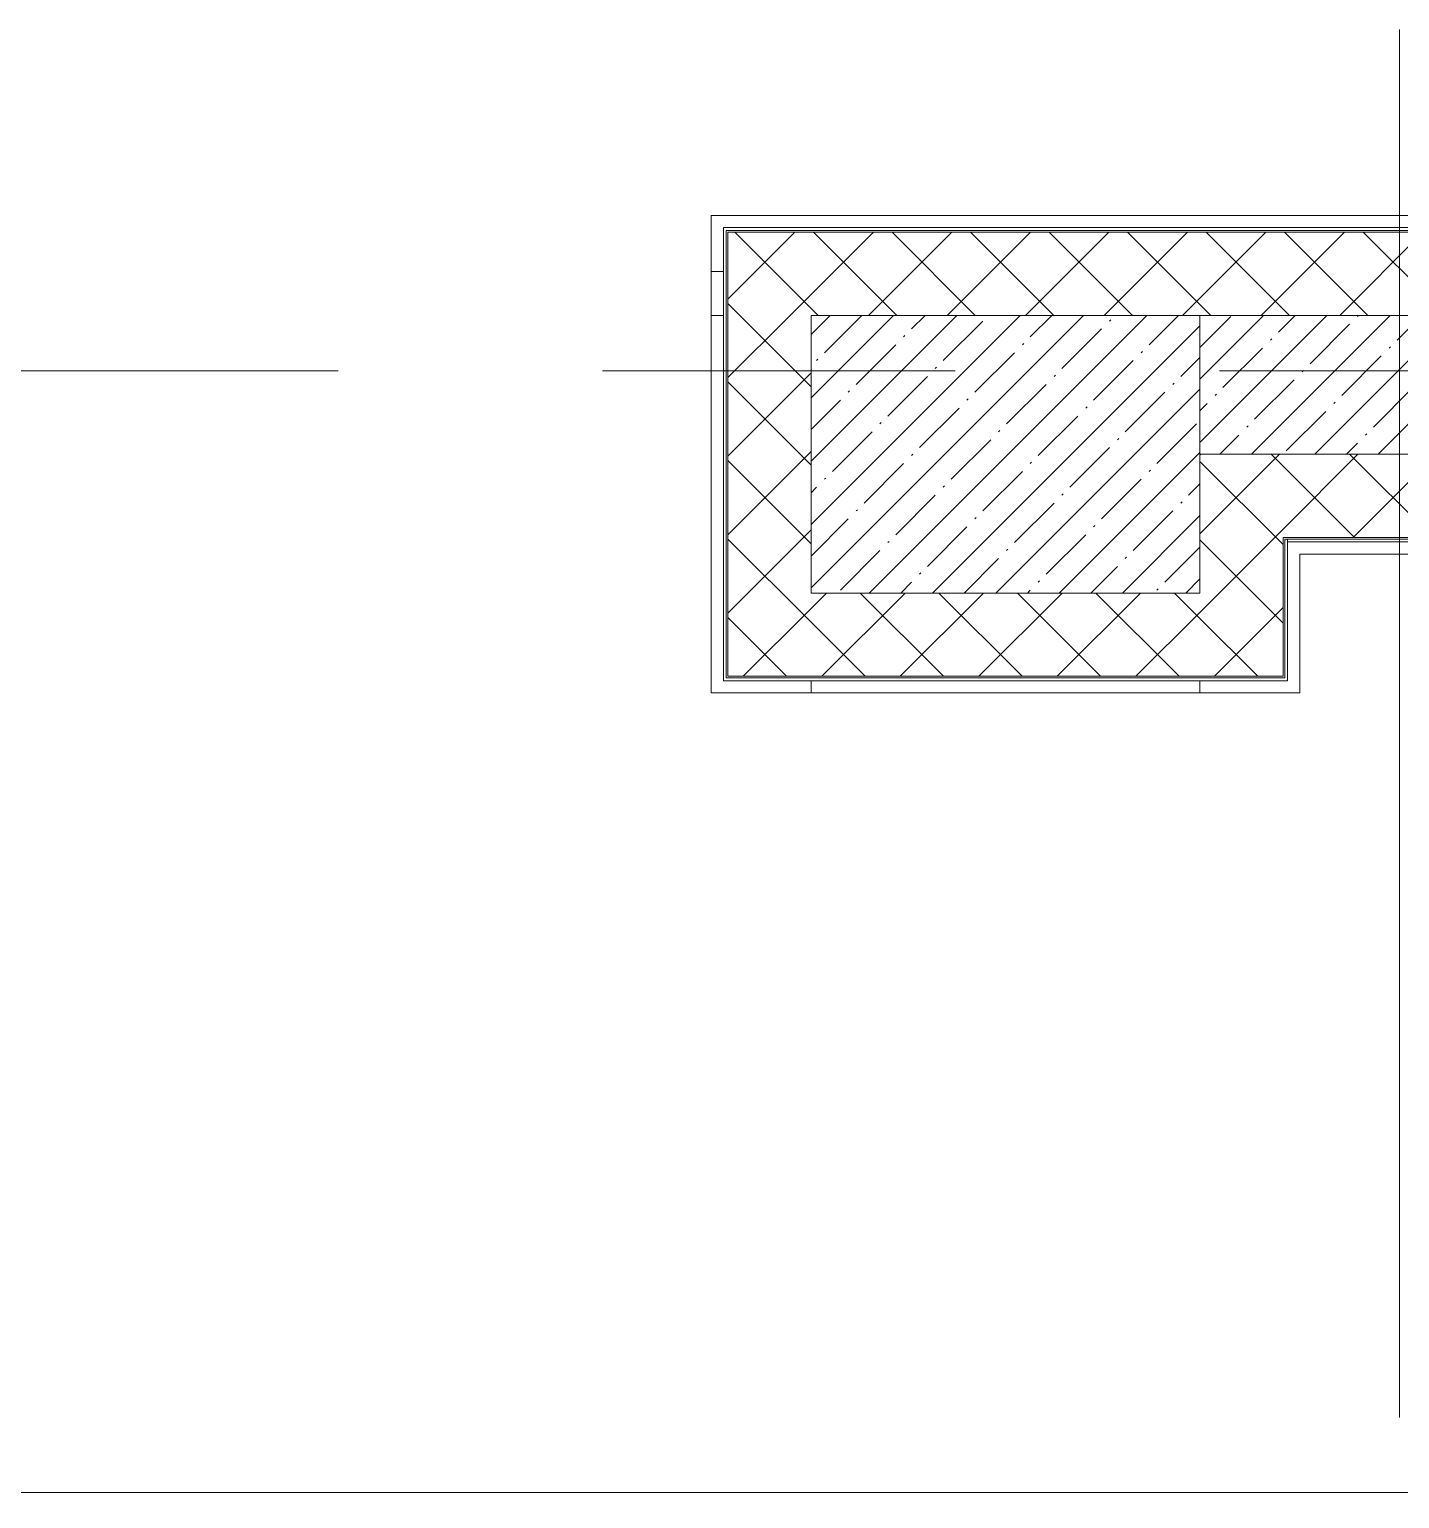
# Model space of a CAD drawing. Header units: millimetres. Extents: x 1322 to 199238, y -8553 to 29000.
# Drawn here: x 43211 to 45679, y 19269 to 21915 of the extents above; entities that cross this region are included whole.
import ezdxf

# ---------------------------------------------------------------- set-up
doc = ezdxf.new("R2010")
doc.units = ezdxf.units.MM
doc.linetypes.add('Осевая', pattern=[3175, 635, -476.25, 1587.5, -476.25])
for name, color, linetype, lineweight in [('A-WALL', 7, 'Continuous', 9), ('I-WALL', 7, 'Continuous', 9), ('S-COLS', 7, 'Continuous', 9), ('Оси', 7, 'Continuous', 9), ('Оси-2', 7, 'Осевая', 9)]:
    doc.layers.add(name, color=color, linetype=linetype, lineweight=lineweight)
doc.layers.add('A-WALL-1', color=7, linetype='Continuous', lineweight=9, true_color=0x3c3c3c)
doc.layers.add('A-WALL-FNSH-1', color=7, linetype='Continuous', lineweight=9, true_color=0x3c3c3c)
pattern_1 = [(45, (-75531.33, 0), (-70.71068, 70.71068), []), (135, (-75531.33, 0), (-70.71068, -70.71068), [])]

# ---------------------------------------------------------------- blocks, each defined once
blk = doc.blocks.new('BSC_Колонна _Прямоугольная - 700х500-23282984-План размещения напольных электротехнических лючков и розеток 1 этажа в осях 23_1-33')
at = {"layer": 'S-COLS'}
h = blk.add_hatch(dxfattribs=at)
h.set_pattern_fill('FP_23', color=256, style=0, pattern_type=2)
h.set_pattern_definition([(45, (-120500, -21150), (-57.024626, 57.024626), []), (45, (-120442.975, -21150), (-57.024626, 57.024626), [100.806, -20.161, 3.353, -16.808])])
h.paths.add_polyline_path([(-350, -250), (350, -250), (350, 250), (-350, 250)])
for p, q in [((350, 250), (-350, 250)), ((-350, 250), (-350, -250)), ((350, -250), (350, 250)), ((-350, -250), (350, -250))]:
    blk.add_line(p, q, dxfattribs=at)

msp = doc.modelspace()

# ---------------------------------------------------------------- hatches: boundary and pattern name
at = {"layer": 'A-WALL'}
h = msp.add_hatch(dxfattribs=at)
h.set_pattern_fill('FP_5', color=256, style=0, pattern_type=2)
h.set_pattern_definition(pattern_1)
h.paths.add_polyline_path([(49548.7, 21400), (49548.7, 21550), (44468.7, 21550), (44468.7, 21400), (48916.4, 21400)])
h = msp.add_hatch(dxfattribs=at)
h.set_pattern_fill('FP_5', color=256, style=0, pattern_type=2)
h.set_pattern_definition(pattern_1)
h.paths.add_polyline_path([(44618.7, 20750), (44618.7, 21400), (44468.7, 21400), (44468.7, 20750)])
h = msp.add_hatch(dxfattribs=at)
h.set_pattern_fill('FP_5', color=256, style=0, pattern_type=2)
h.set_pattern_definition(pattern_1)
h.paths.add_polyline_path([(45468.7, 20750), (45468.7, 21150), (45318.7, 21150), (45318.7, 20750)])
h = msp.add_hatch(dxfattribs=at)
h.set_pattern_fill('FP_5', color=256, style=0, pattern_type=2)
h.set_pattern_definition(pattern_1)
h.paths.add_polyline_path([(48916.4, 21000), (49298.7, 21000), (49298.7, 21150), (45468.7, 21150), (45468.7, 21000), (46256.3, 21000)])
h = msp.add_hatch(dxfattribs=at)
h.set_pattern_fill('FP_5', color=256, style=0, pattern_type=2)
h.set_pattern_definition(pattern_1)
h.paths.add_polyline_path([(45318.7, 20750), (45318.7, 20900), (44618.7, 20900), (44618.7, 20750), (44926.2, 20750)])
at = {"layer": 'I-WALL'}
h = msp.add_hatch(dxfattribs=at)
h.set_pattern_fill('FP_2', color=256, style=0, pattern_type=2)
h.set_pattern_definition([(45, (-75531.33, 0), (-57.024626, 57.024626), []), (45, (-75474.3, 0), (-57.024626, 57.024626), [100.806, -20.161, 3.353, -16.808])])
h.paths.add_polyline_path([(49298.7, 21150), (49298.7, 21400), (45318.7, 21400), (45318.7, 21150), (48916.4, 21150)])

# ---------------------------------------------------------------- linework, layer by layer
at = {"layer": 'A-WALL'}
for p, q in [((44438.7, 21580), (49728.7, 21580)), ((44438.7, 20720), (44438.7, 21580)), ((44465.7, 21553), (49701.7, 21553)), ((44465.7, 20747), (44465.7, 21553)), ((44468.7, 21550), (49698.7, 21550)), ((44468.7, 20750), (44468.7, 21550)), ((44460.7, 21479), (44438.7, 21479)), ((44460.7, 21400), (44438.7, 21400)), ((49148.7, 21000), (45468.7, 21000)), ((45468.7, 20750), (45468.7, 21000)), ((49145.7, 20997), (45471.7, 20997)), ((45471.7, 20747), (45471.7, 20997)), ((45476.7, 20997), (45476.7, 20992)), ((49140.7, 20970), (45498.7, 20970)), ((45498.7, 20970), (45498.7, 20720)), ((45471.7, 20747), (44465.7, 20747)), ((45468.7, 20750), (44468.7, 20750)), ((45498.7, 20720), (44438.7, 20720)), ((44618.7, 20742), (44618.7, 20720)), ((45318.7, 20720), (45318.7, 20742)), ((39821.1, 19280), (49140.7, 19280))]:
    msp.add_line(p, q, dxfattribs=at)
at = {"layer": 'A-WALL-1'}
for p, q in [((49298.7, 21400), (45318.7, 21400)), ((45318.7, 21400), (49548.7, 21400)), ((45318.7, 21150), (49298.7, 21150))]:
    msp.add_line(p, q, dxfattribs=at)
at = {"layer": 'A-WALL-FNSH-1'}
for p, q in [((49706.7, 21558), (44460.7, 21558)), ((44460.7, 21558), (44460.7, 20742)), ((45476.7, 20992), (49140.7, 20992)), ((45476.7, 20742), (45476.7, 20992)), ((44460.7, 20742), (45476.7, 20742))]:
    msp.add_line(p, q, dxfattribs=at)
at = {"layer": 'Оси'}
msp.add_line((45678.7, 19415.1), (45678.7, 21915.1), dxfattribs=at)
at = {"layer": 'Оси-2'}
for p, q in [((9318.1, 21300), (47048.7, 21300)), ((45678.7, 593.7), (45678.7, 19415.1))]:
    msp.add_line(p, q, dxfattribs=at)

# ---------------------------------------------------------------- block references
at = {"layer": 'S-COLS'}
msp.add_blockref('BSC_Колонна _Прямоугольная - 700х500-23282984-План размещения напольных электротехнических лючков и розеток 1 этажа в осях 23_1-33', (44968.7, 21150), dxfattribs=at)

doc.saveas('drawing.dxf')
